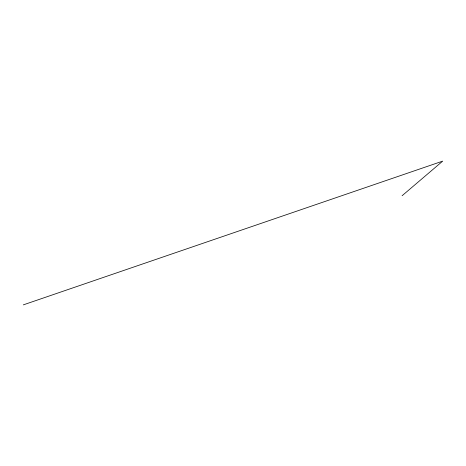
<?xml version="1.0" encoding="UTF-8"?>
<svg xmlns="http://www.w3.org/2000/svg" width="466" height="466" viewBox="0 0 466 466"><rect width="100%" height="100%" fill="white"/><g stroke="black" fill="none" stroke-linecap="round" stroke-linejoin="round"><path stroke-width="0.7" d="M402.094 195.737L442.7 161.125L23.3 304.875"/></g></svg>
